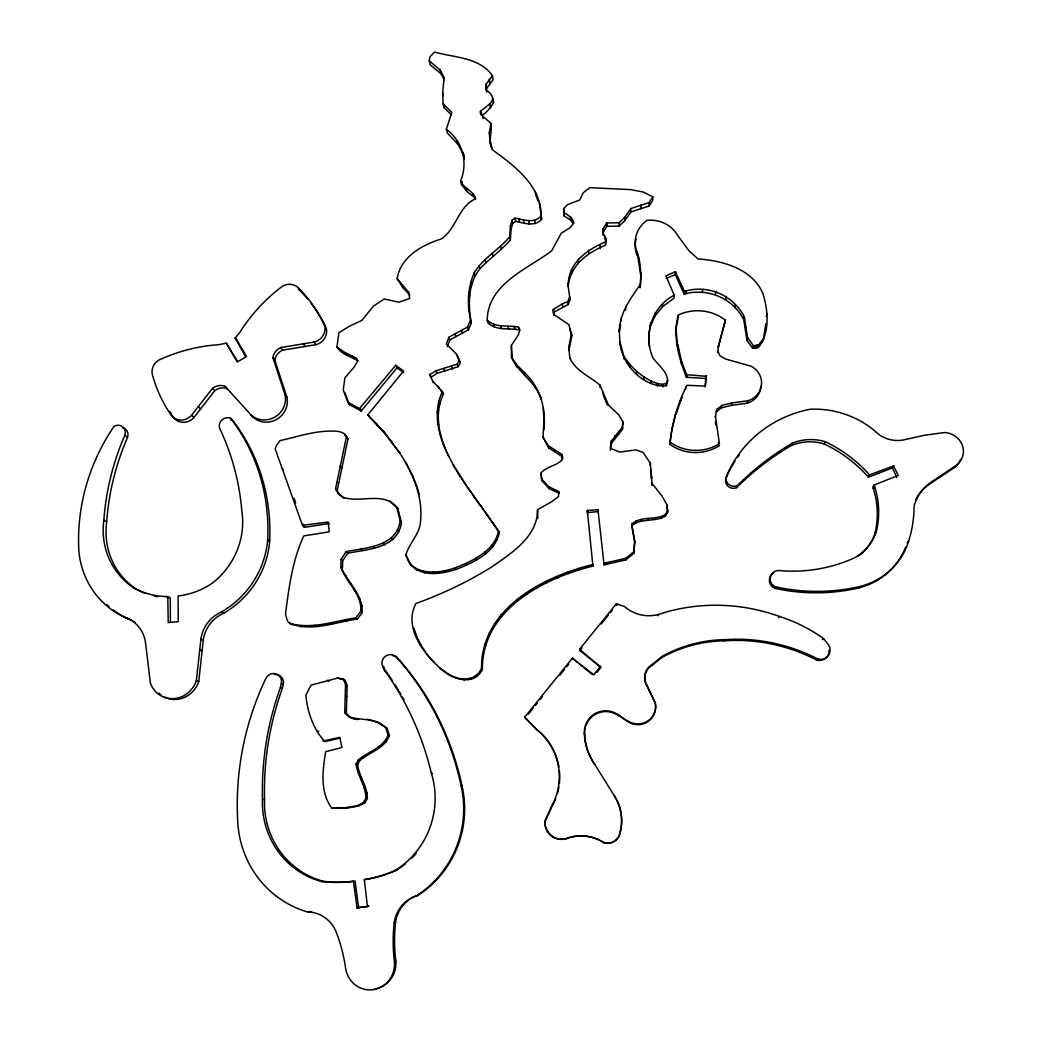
<?xml version="1.0" encoding="UTF-8"?>
<svg xmlns="http://www.w3.org/2000/svg" width="1042" height="1042" viewBox="0 0 1042 1042"><rect width="100%" height="100%" fill="white"/><g stroke="black" fill="none" stroke-linecap="round" stroke-linejoin="round"><path stroke-width="1.5" d="M448.959 674.591L440.141 668.104C450.965 678.967 473.615 687.134 482.355 669.55C481.873 610.195 542.791 578.401 592.924 566.08L587.31 510.554L597.965 509.707L604.073 564.829L625.864 559.906L633.836 553.328L634.747 540.98L631.778 524.256C640.752 515.425 655.288 520.766 665.525 514.37L667.74 510.541L666.763 504.497L661.787 495.653L652.032 483.436L650.338 463.286L643.161 452.475L635.946 449.87L619.834 452.059L610.273 448.281L611.289 441.079L622.4 427.103L622.869 421.906L618.818 414.911L608.541 405.208L600.01 385.162C589.707 376.292 575.288 370.874 569.753 357.588M358.578 719.488C353.212 719.514 347.885 717.026 344.733 712.624L345.54 684.763L343.456 679.176L337.895 677.977L311.063 685.141L305.918 694.91C306.856 710.423 313.902 731.197 325.234 741.539L339.692 738.153M350.412 717.495L346.335 713.366L347.142 685.649L345.058 680.087L343.456 679.176M631.934 524.009L631.947 525.78L635.685 522.863L635.698 521.065M636.61 373.922L636.623 371.343L629.746 364.387L623.793 356.195L619.951 341.841C621.058 364.036 643.487 387.819 666.242 385.787C671.621 375.055 658.739 365.625 653.034 358.161C642.966 335.303 651.524 306.791 674.213 295.238L665.929 275.856L675.281 271.702L684.307 291.031L684.047 294.026C707.609 287.722 732.461 297.778 743.741 319.634L746.945 340.33L752.637 348.288L757.977 347.676C770.39 333.31 768.11 310.503 762.939 293.544C752.063 268.654 722.809 260.656 697.984 258.95L688.879 250.692L677.652 235.362A31.742 29.762 -8.6 0 0 646.913 220.318A29.124 27.274 -7.8 0 0 637.04 251.943L640.934 275.974L640.153 287.774C641.143 275.752 641.13 263.457 637.04 251.943M553.536 312.639L553.979 315.492L553.849 312.209L568.203 304.498L570.013 299.705L569.674 296.775L567.838 301.581L562.341 303.834L553.237 309.552L553.523 314.254L568.867 324.596L571.889 335.732L569.049 349.969L568.698 347.286L571.55 332.984M638.915 261.464L638.941 258.312M640.986 205.235L630.84 208.556L624.796 217.244L619.052 222.754L606.678 223.014L603.058 228.823L603.227 232.105L606.835 226.322L619.143 226.062L624.848 220.578L630.866 211.943L640.96 208.634L640.986 205.235L649.101 202.63L652.891 196.821L643.344 192.054L630.788 189.631L589.707 187.664L583.22 192.874L579.769 199.986L567.46 204.662L563.826 208.504L563.956 215.824L570.716 220.201L572.957 223.327M640.934 275.974L640.96 272.913M447.331 346.621L449.975 339.913L468.353 329.819L471.323 323.059C466.959 306.687 467.233 288.4 474.214 272.77C483.136 258.155 498.884 249.767 509.72 236.755L510.385 225.801L512.195 220.07L515.035 218.117C523.761 219.641 534.103 223.991 541.137 215.889C541.15 185.372 514.722 166.238 492.632 149.931L490 141.23L489.31 132.438L491.069 123.425L482.628 116.118L480.531 111.181C489.74 103.497 499.378 99.667 485.819 89.612L486.197 84.102L492.423 75.701C479.841 57.375 454.156 57.544 434.501 52.1L429.955 56.88L429.226 60.788L430.281 64.825L441.131 73.904L444.4 80.13M471.323 323.059C468.027 305.006 467.767 283.893 479.867 268.849C489.48 258.65 501.098 250.549 510.385 239.973L511.049 229.071L512.846 223.366L512.195 220.07M643.839 379.496L643.891 376.943L636.623 371.343M635.685 522.863L641.377 521.169L641.416 519.359M640.96 208.634L649.023 206.055L649.101 202.63M649.44 347.038L648.788 334.065M649.023 206.055L652.735 200.52L652.826 197.081M340.851 567.043L341.086 559.267L346.218 551.557C366.354 547.701 396.325 546.685 400.206 520.961L396.585 506.894C382.883 491.368 360.766 503.208 343.482 497.412L337.947 492.957L335.537 488.893L346.4 436.898A9.769 9.339 -34.8 0 0 345.019 434.41A14.393 13.754 -35.2 0 0 337.087 431.323C317.654 429.734 298.963 436.364 280.259 440.571L276.508 445.208L275.205 448.92L302.454 525.324L328.204 522.042L329.233 531.837L303.782 535.914C292.541 560.023 289.051 586.946 285.612 613.087A5.444 5.249 -51.6 0 0 285.782 615.184L287.175 620.068A5.457 5.249 -52.1 0 0 290.9 623.65C312.196 632.129 335.693 621.931 357.38 619.052L362.082 612.852C363.502 595.334 347.572 582.035 340.851 567.043C346.035 582.426 362.655 594.344 360.571 611.576L355.856 617.802C334.508 621.097 312.431 629.42 290.9 623.65M342.453 568.554L342.688 560.817L347.794 553.159C367.813 549.316 397.627 548.313 401.483 522.719L397.888 508.73L396.585 506.894M648.71 336.827L650.625 323.085M562.602 459.431L562.198 454.586L548.157 445.637L543.012 437.158L543.872 420.864L543.312 407.891M650.937 383.586L651.029 381.059L643.891 376.943M459.392 360.18L460.33 362.772L458.154 366.693L437.002 373.362L430.867 377.36L429.786 374.573L435.947 370.822L457.204 364.114L459.392 360.18L456.279 353.837L446.328 343.951L448.985 337.204L467.467 327.058L470.45 320.272M650.534 325.912L655.118 315.83L655.236 312.952M537.763 518.629L537.542 509.72L551.413 501.879L558.408 496.643L559.046 491.681L548.691 486.679L541.449 478.695L540.915 473.172C546.308 466.243 556.311 466.23 562.133 459.769L562.198 454.586M650.247 465.383L650.338 463.286M641.377 521.169L648.007 520.245L648.085 518.447M537.542 509.72C537.724 536.773 511.27 553.263 491.55 567.056C467.767 581.853 442.342 594.018 415.979 603.448C403.124 627.349 423.729 653.751 441.222 669.094M651.602 476.689L651.51 478.721L651.042 470.007M652.032 483.436L651.94 485.429L651.771 482.746M657.385 386.087L657.515 383.573L651.029 381.059M655.118 315.83L662.556 306.674L662.712 303.756M544.015 429.656C545.305 414.351 543.156 398.383 534.65 385.293C528.828 374.078 517.027 368.047 511.492 356.846L511.375 345.449L517.939 335.576L519.984 329.832L518.434 327.11C507.962 325 495.784 328.269 487.187 320.115C487.903 284.023 526.731 269.422 551.57 250.966L561.325 233.161L569.792 227.872C578.167 220.526 569.179 216.072 563.409 212.125M763.135 340.955L765.857 323.762M662.66 386.856L662.816 384.342L666.411 383.261L667.753 380.2M648.007 520.245L654.754 519.515L654.871 517.705M486.679 92.165L486.197 84.102M666.242 385.787L666.411 383.261M666.007 278.461L675.073 274.788L675.281 271.702M447.917 673.64C458.363 681.012 475.386 681.859 481.495 668.56C481.026 608.893 542.283 576.916 592.69 564.53L593.237 565.624M662.556 306.674L673.992 298.207L674.343 294.756M684.047 294.026L675.542 275.023L675.763 271.936M705.252 386.803L705.642 378.467L686.391 377.269C678.915 357.797 672.207 335.667 678.433 314.918A43.803 41.589 -3 0 1 725.284 320.154L718.238 347.247L725.427 320.571M579.665 649.335L600.687 667.193L580.133 650.768L579.756 649.062L616.278 603.865L624.536 606.509A35.975 35.233 7.6 0 0 658.088 614.546A187.612 182.35 45.2 0 1 779.377 616.434A155.505 151.103 40.7 0 1 823.519 638.538L828.664 645.011A9.964 9.586 26.1 0 1 817.996 659.117A175.382 169.768 46.1 0 0 725.193 639.658A137.362 133.467 42.7 0 0 661.683 656.642L652.396 664.34A15.148 14.901 28.2 0 0 647.264 685.636L647.199 686.535A15.057 14.809 28.5 0 1 646.665 685.688M654.754 519.515L660.81 518.369L660.967 516.558M678.199 317.784L678.433 314.918M633.836 553.328L634.747 540.98M677.652 347.455L675.932 327.501M677.886 344.733L681.559 361.496L686.678 374.703L706.333 376.331L705.33 386.087L687.082 385.293C677.495 403.41 671.908 423.847 669.824 444.283A42.566 40.716 -0.8 0 0 718.941 445.872L719.41 443.658L715.45 416.24M610.351 450.17L611.42 443.293L622.465 429.382L622.869 421.906M669.824 444.283L672.103 427.936M685.779 293.87L686.053 290.887C709.276 284.779 733.242 295.576 744.34 316.768L747.557 337.556L746.945 340.33M660.81 518.369L665.356 516.207L665.525 514.37M666.763 504.497L667.557 512.404L665.356 516.207M675.828 413.127L671.895 430.229M681.312 364.127L681.559 361.496M646.209 684.815A15.057 14.809 28.5 0 1 652.292 665.356L652.396 664.34M667.557 512.404L667.74 510.541M196.378 680.478L200.911 639.163A33.657 32.198 -55.5 0 1 221.425 611.941A88.583 83.777 -48.3 0 0 267.664 539.769A198.084 184.655 -50.6 0 0 230.66 418.298A8.062 7.594 -39.9 0 0 219.823 428.744A257.022 236.964 -52 0 1 241.887 511.44A74.946 70.713 -47.8 0 1 212.034 583.403A76.053 71.768 -47.5 0 1 178.104 595.959L178.234 621.696L168.205 622.582L167.775 596.558L166.082 596.532A76.053 71.755 -47.5 0 1 133.936 587.975A74.972 70.778 -47.7 0 1 103.848 520.14A260.096 251.213 -39.4 0 1 124.819 435.256A8.01 7.463 -44 0 0 114.047 426.36A199.348 190.647 -44.6 0 0 78.892 551.322A88.544 83.529 -48.8 0 0 124.91 617.411A33.552 31.56 -56.8 0 1 145.463 642.211L150.348 682.875A25.19 23.901 -58.4 0 0 173.428 698.635A25.19 23.901 -58.4 0 0 196.378 680.478L198.775 681.377L203.268 640.283A33.474 32.028 -55.6 0 1 223.678 613.204A88.114 83.36 -48.3 0 0 269.644 541.423A197.016 183.757 -50.7 0 0 232.809 420.564L230.66 418.298M657.958 615.835L658.088 614.546M680.765 398.956L680.504 401.391L682.197 397.367M226.283 343.131L237.276 361.926L245.782 357.015L235.258 338.09L240.012 332.072A167.475 159.999 -30.3 0 1 282.499 286.198A13.259 12.4 -31.4 0 1 298.963 288.504A148.407 138.886 -39.6 0 1 322.746 321.639L324.401 324.401A13.481 12.686 -31.3 0 1 315.726 344.707L282.642 350.151A12.491 11.775 -33.9 0 0 274.841 360.245L286.837 397.002A20.449 19.316 -36.8 0 1 277.016 419.21A20.449 19.316 -36.8 0 1 253.102 417.165L225.033 386.295A12.569 11.814 -38.8 0 0 212.49 388.34L191.637 415.198A13.598 12.738 -40.7 0 1 169.781 413.049A148.107 139.094 -32.4 0 1 152.731 375.862A13.299 12.387 -39.7 0 1 158.723 360.128A168.218 159.556 -45 0 1 218.911 344.681L226.283 343.131L237.641 361.652M246.498 356.481L235.297 337.634M686.391 377.269L686.678 374.703M686.782 377.53L687.069 374.977M685.571 389.33L685.857 386.829M717.612 352.587L718.693 344.524M702.347 292.476L702.712 289.468M358.201 360.897C351.024 356.572 341.463 354.488 336.892 347.012L338.924 332.724L349.239 326.315L361.821 320.441L373.544 306.009L384.29 298.976L398.799 302.206L409.714 298.442L408.555 292.138L397.158 278.683C400.584 256.905 422.101 244.935 441.352 238.931C456.67 228.654 458.35 206.147 475.751 198.735C473.342 190.92 464.029 188.537 460.642 181.074C468.236 162.383 462.648 141.308 446.354 129.26L451.798 112.38L443.15 103.861L442.668 93.025L444.074 77.421L440.128 69.918L429.226 60.788M584.354 733.438L584.627 734.063A56.607 55.76 43.2 0 0 594.774 764.502L594.552 764.047A56.932 56.073 43 0 1 584.354 733.438A21.726 21.491 48.8 0 1 618.688 715.151L627.206 721.155A18.014 17.766 36.7 0 0 654.988 702.438L647.264 685.636M652.292 665.356L661.527 657.697L661.683 656.642M715.398 294.378L715.841 291.382M443.084 443.553L448.763 456.383C438.825 436.702 432.143 412.541 442.407 391.61L433.12 381.632M444.113 445.729C437.731 429.343 435.465 410.314 443.436 394.045L442.407 391.61M705.642 378.467L706.033 375.901M705.942 378.884L706.333 376.331M725.779 299.406L726.274 296.436M725.284 320.154L724.932 323.424M620.563 325.065L619.3 332.111C619.156 314.124 630.149 298.767 640.179 284.766M343.951 498.402L339.536 494.859L337.152 490.821L347.95 439.086A9.717 9.287 -34.8 0 0 346.569 436.611L345.019 434.41M734.792 307.755L735.339 304.824M717.899 351.232L719.918 355.713L725.571 359.021L751.061 366.185A19.85 18.86 1.2 0 1 761.52 384.472A19.85 18.86 1.2 0 1 747.961 400.753L731.862 402.967L721.872 405.429L716.792 409.428L716.336 411.824L721.39 407.852L731.328 405.39L747.335 403.189A19.746 18.769 1.3 0 0 760.868 386.348M492.071 149.24C487.89 140.852 492.462 131.878 491.069 123.425M715.268 417.243L716.792 409.428M675.698 330.301L677.886 319.347M721.39 407.852L721.872 405.429M743.741 319.634L744.34 316.768M475.334 199.504L474.071 197.133L466.842 191.389L461.554 184.551L462.166 181.647M745.603 330.861L746.215 328.048M731.328 405.39L731.862 402.967M353.277 881.285A130.146 126.303 -68.6 0 1 323.463 881.35A82.696 80.065 -74.6 0 1 264.538 799.566A301.086 296.709 71 0 1 282.356 688.397L283.268 684.516A8.479 8.167 -59.2 0 0 274.424 674.5M367.435 906.514L368.959 906.162L358.617 907.543L355.048 881.05L351.675 881.493A130.875 126.981 -68.5 0 1 321.691 881.558A83.165 80.508 -74.5 0 1 262.467 799.318A302.792 298.403 71.1 0 1 280.402 687.525L281.314 683.63A8.518 8.206 -59.1 0 0 275.674 673.77A8.518 8.206 -59.1 0 0 265.489 679.254A289.832 285.052 80.9 0 0 237.68 820.406A101.243 97.831 -75.4 0 0 307.559 911.971A33.396 31.807 -83.1 0 1 335.863 931.183A159.582 149.592 -79.8 0 1 345.67 968.773A25.79 24.63 -88.4 0 0 373.257 989.653A25.79 24.63 -88.4 0 0 394.436 961.636L395.817 960.958A160.533 154.932 74.7 0 1 395.582 922.092A33.331 32.107 88.3 0 1 417.92 895.378A100.696 97.688 -77.1 0 0 462.088 786.189A286.433 271.246 -71.8 0 0 398.474 659.013L397.158 657.984A8.531 8.349 -55.6 0 0 385.84 655.939A8.531 8.349 -55.6 0 0 382.935 667.245L384.824 670.709A300.291 282.89 -70.5 0 1 431.323 773.047A83.165 80.625 -75 0 1 395.087 870.474A130.927 127.163 -68.6 0 1 364.335 879.617L367.435 906.514L357.041 907.895L353.459 881.258M752.637 348.288L753.288 345.553L747.557 337.556M753.092 348.458L753.744 345.736L758.654 344.941L763.838 338.181M754.59 348.171L755.255 345.449M756.31 347.885L756.987 345.149M757.977 347.676L758.654 344.941M766.261 316.481L766.99 313.59M858.517 556.063A49.13 46.916 14.4 0 0 874.993 533.204A88.401 84.741 12 0 0 873.339 488.724L872.792 487.057L874.134 485.038L898.243 475.439L893.619 465.956L869.51 474.852A133.949 129.182 14.9 0 0 825.212 441.717A46.799 44.637 11.1 0 0 792.246 443.254L791.373 445.481A296.827 280.65 29.6 0 0 736.642 487.656A7.802 7.502 6.2 0 1 726.248 477.653L726.769 475.608A118.423 112.979 14.8 0 1 809.855 409.285A90.224 86.108 12.1 0 1 874.498 430.646A30.231 28.395 10.5 0 0 905.719 439.437L925.009 435.152L944.716 432.534A19.42 18.196 14.1 0 1 962.521 445.781A19.42 18.196 14.1 0 1 955.761 465.67L953.951 467.806L930.441 483.527A46.408 43.608 18.4 0 0 915.788 499.561M759.839 345.423L760.53 342.675M761.533 343.183L762.236 340.434M765.623 328.139L766.339 325.312M747.335 403.189L747.961 400.753M417.204 487.2L412.554 475.634L405.533 462.322C415.38 479.984 422.622 500.043 420.603 520.557C420.226 533.738 409.48 542.648 405.911 554.722C411.212 576.252 438.5 573.738 454.807 567.968C472.378 561.104 494.299 551.309 498.584 530.951L466.49 485.715L453.374 464.914L454.364 466.972L447.76 454.273M409.337 562.927C420.043 577.581 440.766 574.155 455.797 569.492C473.263 562.654 495.067 552.911 499.326 532.67L498.584 530.951M606.288 239.1L605.532 245.157C587.362 252.893 570.3 264.863 568.19 286.485C567.59 263.365 586.385 250.015 605.376 241.939L606.288 239.1L603.11 233.108L603.214 235.284M736.642 487.656L737.215 485.663A298.598 282.252 29.5 0 1 792.246 443.254M676.089 414.091L680.022 402.798M558.903 766.964A59.511 58.665 87.5 0 0 537.021 729.921L524.66 717.235L572.318 658.257L593.823 674.773L600.505 666.177M582.074 647.655L580.133 650.768M661.54 657.697A136.567 132.699 42.8 0 1 724.685 640.817L725.193 639.658M620.12 832.636L620.042 832.571A45.835 44.949 68.3 0 0 614.012 795.215L614.129 795.489A45.574 44.689 68.2 0 1 620.12 832.636A13.064 12.778 63.2 0 1 603.982 842.665L603.8 842.652A43.66 42.475 69.7 0 0 565.624 838.758A16.802 16.49 71.5 0 1 544.732 821.135L551.817 805.753A59.837 59.003 87.8 0 0 536.474 729.27L524.66 717.235M545.878 819.885L551.648 807.368M791.373 445.481A46.538 44.402 11.2 0 1 824.157 443.957L825.212 441.717M323.502 740.966L339.77 737.306L341.945 747.505L325.677 751.673C322.642 769.973 319.764 792.181 331.721 807.954L346.439 807.576L357.159 805.726L363.332 802.561L365.859 798.211C366.029 786.111 357.51 776.029 356.064 764.151L358.227 759.996C368.087 751.738 383.143 747.922 388.041 735.079L385.748 727.668C375.693 717.339 361.04 720.83 348.823 716.779M331.721 807.954C342.792 808.006 355.048 808.892 364.856 802.796L367.37 798.472C367.526 786.436 359.06 776.42 357.614 764.607L359.777 760.465C369.571 752.259 384.55 748.456 389.408 735.691L387.142 728.319L376.501 721.754M512.846 223.366L515.66 221.425C524.347 222.936 534.637 227.286 541.632 219.224L539.391 202.916M905.641 547.076A70.96 67.678 15.1 0 1 859.012 587.883A180.826 171.422 7.2 0 1 774.883 588.313L775.678 586.854A8.766 8.453 17.6 0 1 779.455 570.56A143.77 136.789 6.7 0 0 854.323 557.913A49.417 47.164 14.3 0 0 876.361 531.433A88.896 85.197 11.9 0 0 874.694 486.718L874.134 485.038M480.388 111.403C479.489 122.409 492.905 105.06 493.543 102.077M778.556 617.737L779.377 616.434M824.157 443.957A133.194 128.479 15 0 1 868.194 476.923L869.51 474.852M868.194 476.923L870.031 474.97M486.966 88.049L493.153 79.674L492.423 75.701M873.339 488.724L874.694 486.718M868.715 477.041L892.173 468.066L893.619 465.956M896.771 477.51L892.681 468.34L894.127 466.217M172.23 415.328A13.533 12.673 -40.7 0 0 193.968 417.477L214.717 390.75A12.504 11.749 -38.8 0 1 227.195 388.718L225.033 386.295M874.993 533.204L876.361 531.433M528.294 714.213L533.348 707.974M535.354 705.473L537.372 702.972M540.394 699.234L542.413 696.733M559.554 675.529L564.595 669.29M566.614 666.789L568.632 664.301M601.247 623.937L608.307 615.197M610.325 612.696L612.344 610.195M597.053 672.246L600.7 667.74L600.505 666.737M930.441 483.527L932.108 481.482L955.761 465.67M336.892 347.012L345.462 352.834L356.716 358.305L357.51 361.496L353.863 367.422L344.85 377.881L343.274 390.06L347.82 402.251L359.477 408.581L395.686 365.364L403.606 371.017L367.735 414.924L385.306 434.006L400.141 453.609L383.951 431.792L367.735 414.924M347.82 402.251L349.357 404.622L361.222 410.965L396.963 367.93L403.619 372.606M859.012 587.883L860.288 586.412A71.364 68.056 15 0 0 908.663 541.085A125.717 120.442 11.3 0 0 914.055 506.36A46.682 43.855 18.4 0 1 932.108 481.482M907.113 542.804L908.663 541.085M822.438 639.71L823.519 638.538M724.685 640.817A174.366 168.791 46.2 0 1 816.954 660.185L817.996 659.117M604.073 564.829L603.904 563.266L625.812 558.304L633.836 551.7M597.965 509.707L598.16 511.557L587.454 512.664L587.193 510.814M394.436 961.636A161.484 155.831 74.8 0 1 394.215 922.535L395.582 922.092M394.215 922.535A33.526 32.289 88.4 0 1 416.683 895.664L417.92 895.378M357.315 908.025L358.891 907.66M356.898 907.621L358.487 907.269M286.837 397.002L284.987 394.605L272.939 357.667A12.556 11.827 -33.9 0 1 280.78 347.533L314.033 342.063A13.559 12.751 -31.3 0 0 322.746 321.639M307.559 911.971L309.422 911.594A33.201 31.625 -83.2 0 1 311.493 911.698M302.454 525.324L304.694 527.317L329.48 523.436M364.335 879.617L365.872 879.422A130.198 126.486 -68.8 0 0 386.491 874.225M321.691 881.558L323.463 881.35M395.087 870.474L396.442 870.331A82.696 80.182 -75.2 0 0 405.442 863.909M684.307 291.031L686.053 290.887M487.187 320.115L487.982 322.916C496.526 331.03 508.639 327.787 519.059 329.884L518.434 327.11M565.624 838.758L566.027 838.797A43.399 42.227 69.6 0 1 603.982 842.665M262.454 799.318L264.538 799.566M346.439 807.576L348.054 807.784M357.159 805.726L358.722 805.935M657.515 383.573L662.816 384.342M363.332 802.561L364.856 802.796M365.859 798.211L367.37 798.472M365.664 792.806L367.162 793.105M363.645 786.502L365.156 786.827M340.916 679.202L343.678 679.788M360.74 779.403L362.277 779.768M357.862 771.653L359.412 772.057M544.732 821.135L545.24 821.278A16.711 16.385 71.4 0 0 545.5 825.655M377.946 722.432L367.344 719.254M356.064 764.151L357.614 764.607M358.227 759.996L359.777 760.465M362.251 757.287L363.762 757.768M323.046 740.784L325.234 741.539M397.158 657.984A288.061 272.704 -71.8 0 1 461.111 785.85L462.088 786.189M370.392 751.894L371.864 752.415M431.323 773.047L432.469 773.451M316.937 730.872L318.709 731.497M378.585 746.71L380.017 747.27M385.058 741.279L386.452 741.852M388.041 735.079L389.408 735.691M280.402 687.525L282.356 688.397M124.91 617.411L127.658 618.635A33.37 31.403 -56.8 0 1 131.539 620.198M199.491 649.635L201.861 650.703M354.098 718.667L355.648 719.371M281.314 683.63L283.268 684.516M344.733 712.624L346.335 713.366M541.449 478.695L541.957 480.701L549.16 488.646L559.385 493.335M385.748 727.668L387.142 728.319M551.817 805.753L552.286 805.974A59.511 58.665 87.5 0 0 555.686 798.667M200.911 639.163L203.268 640.283M133.936 587.975L136.632 589.355A75.649 71.403 -47.6 0 0 145.216 593.328M345.514 695.613L347.116 696.434M167.775 596.558L170.289 597.9L170.393 621.8M166.082 596.532L168.609 597.874M327.553 680.257L329.246 681.168M345.54 684.763L347.142 685.649M221.425 611.941L223.678 613.204M337.895 677.977L339.536 678.902M543.012 437.158L548.626 447.813L562.693 456.982M103.848 520.14L106.675 521.873A74.568 70.439 -47.7 0 0 136.632 589.355M618.688 715.151L627.206 721.155M299.692 625.734L301.516 626.932M314.723 625.226L316.481 626.424M384.824 670.709L386.217 671.673A298.598 281.379 -70.6 0 1 392.482 680.778M382.935 667.245L386.217 671.673M330.705 622.803L332.372 624.028M345.228 619.873L346.804 621.11M576.903 662.126L572.944 658.192M579.313 664.054L581.723 665.994M584.132 667.922L592.559 674.669M124.819 435.256L127.515 437.419A258.69 249.924 -39.4 0 0 106.675 521.873M355.856 617.802L357.38 619.052M267.664 539.769L269.644 541.423M360.571 611.576L362.082 612.852M397.888 508.73L389.864 501.124M361.066 604.829L362.564 606.144M358.526 597.678L360.037 599.033M511.492 356.846C517.848 372.919 535.862 381.606 541.019 399.008L540.511 396.585M432.73 661.214L433.85 662.243L425.983 653.308M354.176 590.228L355.713 591.622M349.187 582.569L350.75 584.002M169.781 413.049L171.422 414.56M344.772 574.767L346.361 576.239M420.2 644.724L421.385 645.832L416.878 636.975L413.921 628.105M455.758 677.443L456.748 678.381M415.68 635.815L416.878 636.975M302.896 525.585L304.694 527.317M191.637 415.198L193.968 417.477M463.351 679.189L464.302 680.113M341.086 559.267L342.688 560.817M443.15 103.861L444.139 107.704L451.668 115.115M198.397 406.68L200.702 408.998M470.372 678.524L471.297 679.449M346.218 551.557L347.794 553.159M464.263 159.061L464.029 155.909L458.337 144.708L447.331 132.972L446.354 129.26M281.444 467.897L283.333 469.916M476.533 675.099L477.418 676.037M212.49 388.34L214.717 390.75M360.819 548.847L362.316 550.463M397.158 278.683L403.189 287.892L409.753 295.055L408.555 292.138M253.102 417.165L251.057 414.885A20.553 19.42 -36.8 0 0 275.101 416.93A20.553 19.42 -36.8 0 0 284.987 394.605M373.049 546.477L374.482 548.105M481.495 668.56L482.355 669.55M525.923 718.524L526.536 719.241M337.947 492.957L339.536 494.859M335.537 488.893L337.152 490.821M383.274 543.273L384.641 544.927M336.84 481.808L338.442 483.762M482.433 655.77L483.28 656.825M391.414 538.115L392.743 539.782M415.38 568.385L416.592 569.896M440.922 390.854L443.436 394.045M235.258 338.09L237.355 340.747M405.911 554.722L410.574 564.477M340.122 466.178L341.698 468.223M423.508 571.342L424.667 572.853M397.445 529.857L398.734 531.563M484.999 644.06L485.819 645.18M272.939 357.667L274.854 360.245M433.159 572.084L434.267 573.582M499.326 532.67L480.453 505.292M461.502 478.708L480.44 505.956M400.206 520.961L401.483 522.719M280.78 347.533L282.642 350.151M346.4 436.898L347.95 439.086M443.775 570.86L444.83 572.371M489.05 633.341L489.844 634.513M422.205 647.056L425.501 651.94M303.417 343.925L305.163 346.569M454.807 567.968L455.797 569.492M314.033 342.063L315.726 344.72M494.429 623.572L495.21 624.796M359.477 408.581L360.949 410.913M360.011 408.477L361.483 410.808M594.552 764.047L614.129 795.489M368.92 416.084L370.34 418.376M398.865 451.486L406.771 464.393M376.227 423.208L377.608 425.462M383.951 431.792L385.306 434.006M455.146 468.288L460.655 477.431L459.704 475.426M298.963 288.504L300.721 291.421A147.612 138.221 -39.6 0 1 307.572 298.924M465.709 563.683L466.634 565.22M411.343 473.628L412.554 475.634M391.584 441.261L392.899 443.436M345.462 352.834L346.999 355.439M500.994 614.663L501.736 615.939M352.404 356.012L353.902 358.604M475.907 558.265L476.78 559.841M508.6 606.587L509.304 607.903M484.843 552L485.663 553.615M395.686 365.364L396.963 367.93M396.22 365.351L397.484 367.904M429.773 374.846L433.537 382.766M647.903 687.981L654.988 702.438M459.717 361.522L456.279 353.837M563.956 215.824L563.826 208.504M517.106 599.267L517.757 600.622M491.98 545.174L492.762 546.816M605.741 401.352L607.499 405.104M439.607 432.847L440.662 435.074M437.562 422.231L438.617 424.511M473.498 495.692L474.37 497.594M437.184 411.785L438.239 414.117M496.734 538.063L497.49 539.756M487.135 514.422L487.943 516.233M438.708 401.561L439.763 403.944M493.257 523.006L494.025 524.764M429.968 374.365L431.062 376.878M438.2 386.269L439.255 388.731M526.353 592.651L526.952 594.044M435.947 370.822L437.002 373.362M401.965 284.935L403.189 287.892M443.775 368.477L444.804 371.03M603.722 396.194L605.233 400.063M451.433 366.55L452.41 369.115M536.2 586.685L536.747 588.118M344.824 392.495L349.357 404.622M457.204 364.114L458.154 366.693M448.985 337.204L449.975 339.913M535.875 195.206L537.88 200.754M294.065 498.363L295.668 502.882M303.17 524.035L304.251 527.057M454.755 333.414L455.706 336.149M461.567 330.744L462.492 333.479M546.516 581.332L546.998 582.791M572.318 658.257L572.67 659.299M467.467 327.058L468.353 329.819M569.661 328.79L571.889 335.732M468.561 308.315L469.434 311.167M468.848 293.062L469.734 296.006M470.776 281.548L471.648 284.544M557.118 576.513L557.548 577.997M579.756 649.062L580.055 650.156M474.214 272.77L475.061 275.804M417.608 488.672L419.236 494.533M493.634 324.27L494.39 327.045M479.033 265.788L479.867 268.849M460.642 181.074L461.554 184.551M500.863 325.951L501.58 328.725M465.956 187.951L466.842 191.389M442.668 93.025L443.332 95.617M485.129 259.627L485.911 262.727M440.128 69.918L441.131 73.904M457.412 141.048L458.337 144.708M540.915 473.172L541.436 475.204M463.143 152.301L464.029 155.909M473.224 193.708L474.071 197.133M511.375 345.449L512.13 357.849M516.037 364.374L516.676 366.953M508.001 326.25L508.678 329.025M567.903 572.188L568.268 573.699M492.345 253.362L493.1 256.501M548.691 486.679L549.16 488.646M514.149 326.276L514.8 329.051M524.934 372.411L525.52 374.964M500.59 246.055L501.306 249.22M534.65 385.293L535.184 387.78M548.157 445.637L548.626 447.813M543.872 420.864L544.367 423.169M482.628 116.118L483.162 118.645M480.531 111.181L481.339 114.985M490 141.23L490.756 144.903M509.72 236.755L510.385 239.973M489.31 132.438L490.066 136.15M578.688 568.32L579 569.844M554.67 450.3L555.112 452.449M510.385 225.801L511.049 229.071M489.792 103.887L490.548 107.73M489.271 79.309L490.027 83.282M492.814 98.209L493.569 102.494M515.035 218.117L515.66 221.425M518.799 218.546L519.411 221.855M632.064 527.552L634.747 542.661M523.423 219.953L524.009 223.262M528.763 220.969L529.323 224.264M718.446 442.889L718.941 445.872M534.715 220.162L535.249 223.47M535.354 191.767L535.705 194.059M553.237 309.552L553.862 313.929M553.419 309.344L553.849 312.209M541.137 215.889L541.632 219.224M540.941 216.28L541.436 219.601M592.69 564.53L592.924 566.08M587.584 510.437L587.831 512.273M567.838 283.489L570.013 299.705M562.341 303.834L562.719 306.739M567.838 301.581L568.203 304.498M715.359 421.71L715.711 424.836M571.563 269.93L571.902 273.004M597.574 509.33L597.769 511.179M650.664 469.395L650.95 472.065M568.698 347.286L569.948 358.761M570.378 216.879L570.716 220.201M605.649 562.875L605.806 564.438M573.374 221.047L573.595 223.262M573.347 221.334L573.556 223.535M578.063 259.458L578.362 262.584M541.566 476.585L541.957 480.701M588.443 250.093L588.678 253.271M600.01 385.162L600.192 387.65M616.278 603.865L616.382 605.207M616.773 603.722L616.877 605.063M603.044 392.443L603.214 394.905M619.222 329.324L620.029 344.563M600.088 245.417L600.27 248.621M611.289 441.079L611.42 443.293M605.376 241.939L605.532 245.157M614.858 435.751L614.975 437.992M604.855 236.339L605.011 239.582M606.952 222.923L607.108 226.231M606.678 223.014L606.835 226.322M443.996 104.617L444.139 107.704M619.143 431.401L619.235 433.667M622.4 427.103L622.465 429.382M625.812 558.304L625.864 559.906M619.052 222.754L619.143 226.062M621.24 317.992L621.319 320.832M623.793 356.195L623.858 358.839M624.796 217.244L624.848 220.578M625.643 307.221L625.695 310.112M603.058 228.823L603.253 234.945M629.746 364.387L629.772 366.992M631.778 524.256L631.791 526.041M630.84 208.556L630.866 211.943M637.027 255.121A28.968 27.131 -7.8 0 1 636.115 238.813M345.032 435.517A14.314 13.689 -35.2 0 1 346.569 436.611M292.776 624.861A5.418 5.223 -52.2 0 1 289.65 622.608M298.246 289.246A13.194 12.335 -31.4 0 1 300.721 291.421M311.232 303.443A147.612 138.221 -39.6 0 1 324.388 324.401M171.435 414.104A147.326 138.43 -32.4 0 1 169.872 411.629M395.035 870.943A130.198 126.486 -68.8 0 1 387.924 873.717M416.305 853.203A82.696 80.182 -75.2 0 1 411.603 858.321M395.061 684.763A298.598 281.379 -70.6 0 1 398.409 690.156M399.229 691.523A298.598 281.379 -70.6 0 1 400.844 694.259M402.433 697.02A298.598 281.379 -70.6 0 1 403.996 699.794M394.605 656.095A8.479 8.297 -55.8 0 1 398.474 659.013M384.068 667.74A8.479 8.297 -55.8 0 1 383.534 666.177M392.469 655.639A8.479 8.297 -55.8 0 1 394.084 655.926M395.817 960.958A25.633 24.5 -88.5 0 1 377.92 988.129M376.344 988.532A25.633 24.5 -88.5 0 1 374.729 988.819M726.261 477.653A117.759 112.367 14.9 0 1 734.949 461.215M737.554 457.347A117.759 112.367 14.9 0 1 739.39 454.833M960.581 459.275A19.316 18.105 14.2 0 1 960.138 460.395M959.617 461.489A19.316 18.105 14.2 0 1 953.951 467.806M774.883 588.313A8.714 8.414 17.7 0 1 773.672 573.126M827.661 655.952A9.912 9.534 26.2 0 1 816.954 660.185M828.95 650.429A9.912 9.534 26.2 0 1 828.911 652.357M828.664 653.608A9.912 9.534 26.2 0 1 827.973 655.392M584.627 734.063A21.608 21.361 48.9 0 1 618.779 715.88M566.027 838.797A16.711 16.385 71.4 0 1 546.868 829.823M546.425 828.82A16.711 16.385 71.4 0 1 545.734 826.723M559.437 770.95A59.511 58.665 87.5 0 1 559.424 783.024M558.89 787.023A59.511 58.665 87.5 0 1 558.382 789.667M558.082 790.969A59.511 58.665 87.5 0 1 557.405 793.574M230.816 419.991A8.01 7.554 -39.9 0 1 232.809 420.551M198.775 681.377A25.047 23.771 -58.5 0 1 163.802 696.733M161.171 695.053A25.047 23.771 -58.5 0 1 158.788 693.034M133.376 621.188A33.37 31.403 -56.8 0 1 135.147 622.295M127.658 618.635A88.075 83.126 -48.8 0 1 117.863 613.243M116.704 612.475A88.075 83.126 -48.8 0 1 113.291 610.052M108.967 606.535A88.075 83.126 -48.8 0 1 106.896 604.673M123.308 427.845A7.971 7.424 -44.1 0 1 127.502 437.419M122.318 427.585A7.971 7.424 -44.1 0 1 122.826 427.702M157.446 596.727A75.649 71.403 -47.6 0 1 154.333 596.089M719.41 443.658A42.8 40.925 -0.9 0 1 670.019 442.068M461.111 785.85A101.269 98.235 -77 0 1 416.683 895.664M620.042 832.571A13.142 12.856 63.3 0 1 603.8 842.652M655.105 701.631A18.118 17.87 36.4 0 1 627.167 720.452M860.288 586.412A181.842 172.334 7.1 0 1 775.678 586.854M737.215 485.663A7.841 7.541 6.1 0 1 726.756 475.608"/></g></svg>
